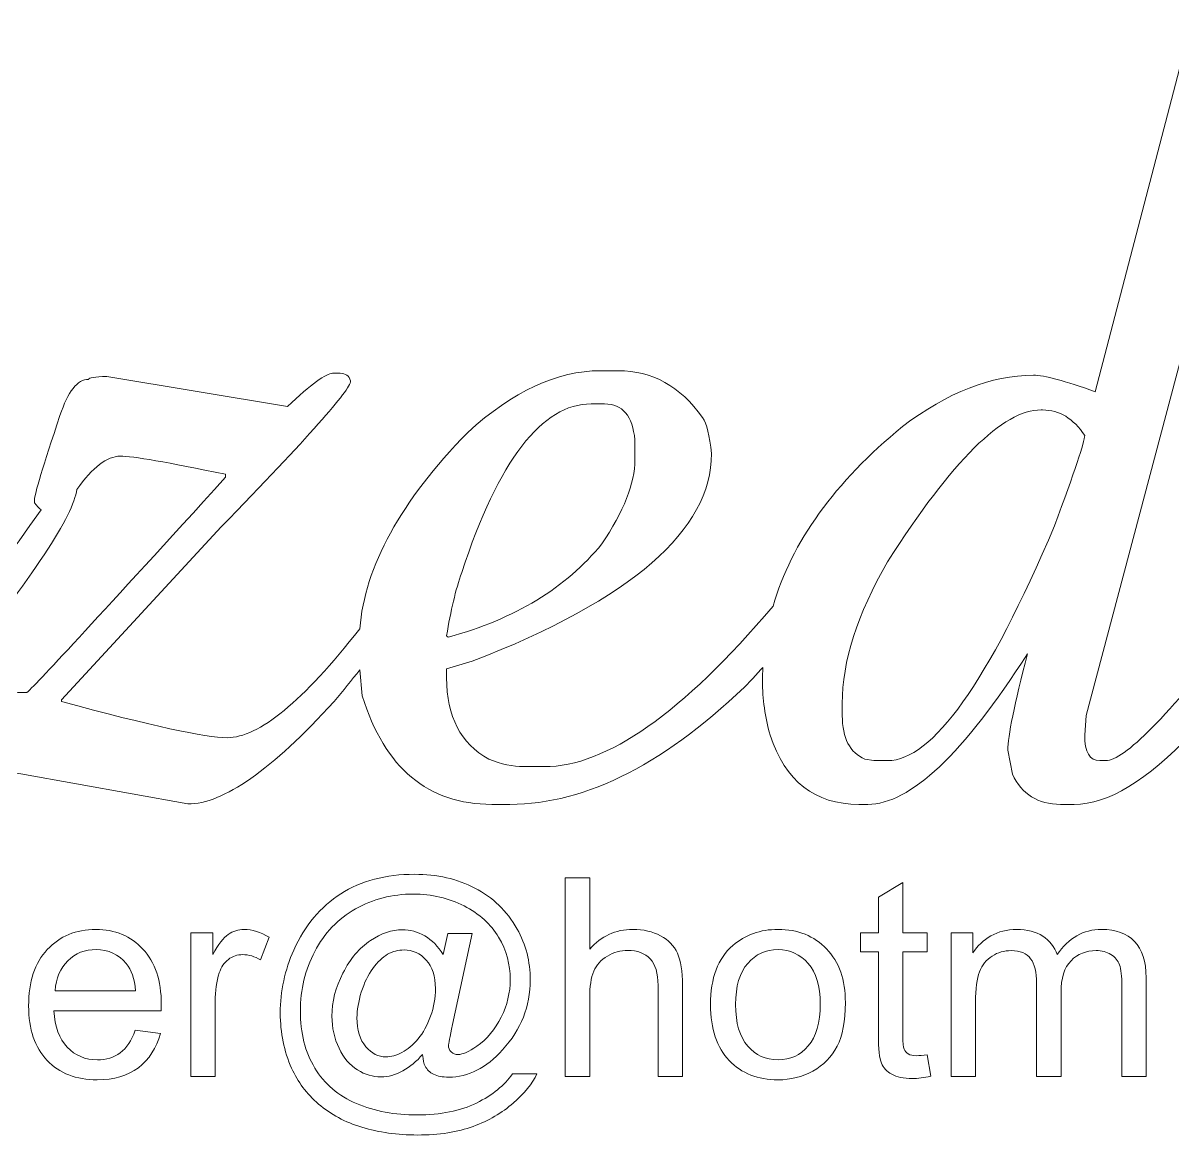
# Model space of a CAD drawing. Header units: centimetres. Extents: x -1114 to 521, y 121 to 1043.
# Drawn here: x -489.9 to -279.7, y 122.3 to 325.6 of the extents above; entities that cross this region are included whole.
import ezdxf

# ---------------------------------------------------------------- set-up
doc = ezdxf.new("R2010")
doc.units = ezdxf.units.CM
doc.header["$MEASUREMENT"] = 0
doc.layers.add('Camada 2', color=5, linetype='Continuous')

msp = doc.modelspace()

# ---------------------------------------------------------------- linework, layer by layer
at = {"layer": 'Camada 2', "lineweight": 9}
for points, knots in [([(-264.45, 325.57), (-263.3, 325.57), (-262.67, 324.84), (-262.53, 323.36), (-262.53, 323.36), (-262.53, 323.36), (-295.55, 198.94), (-295.55, 198.94), (-295.55, 198.94), (-295.55, 198.94), (-295.84, 195.37), (-295.84, 195.37), (-295.84, 195.37), (-295.84, 192.25), (-294.92, 190.7), (-293.09, 190.7), (-293.09, 190.7), (-293.09, 190.7), (-291.98, 190.7), (-291.98, 190.7), (-291.98, 190.7), (-288.65, 190.7), (-280.66, 198.78), (-268.05, 214.92), (-268.05, 214.92), (-268.05, 214.92), (-246.84, 243.55), (-246.84, 243.55), (-246.84, 243.55), (-246.84, 243.55), (-246.58, 243.55), (-246.58, 243.55), (-246.58, 243.55), (-246.02, 243.45), (-245.73, 242.73), (-245.73, 241.34), (-245.73, 241.34), (-245.73, 241.34), (-245.73, 239.98), (-245.73, 239.98), (-245.73, 239.98), (-247.45, 233.12), (-257.62, 218.37), (-276.29, 195.66), (-276.29, 195.66), (-284.42, 187.04), (-291.58, 182.71), (-297.76, 182.71), (-297.76, 182.71), (-297.76, 182.71), (-300.25, 182.71), (-300.25, 182.71), (-300.25, 182.71), (-304.36, 182.71), (-307.3, 184.55), (-309.06, 188.21), (-309.06, 188.21), (-309.06, 188.21), (-309.88, 192.63), (-309.88, 192.63), (-309.88, 192.63), (-309.88, 195.14), (-308.68, 201.01), (-306.29, 210.24), (-306.29, 210.24), (-318.03, 191.9), (-327.78, 182.71), (-335.48, 182.71), (-335.48, 182.71), (-335.48, 182.71), (-337.13, 182.71), (-337.13, 182.71), (-337.13, 182.71), (-345.16, 182.71), (-350.56, 186.94), (-353.36, 195.37), (-353.36, 195.37), (-354.27, 198.69), (-354.74, 201.97), (-354.74, 205.29), (-354.74, 205.29), (-354.74, 206.11), (-354.72, 206.94), (-354.68, 207.76), (-354.68, 207.76), (-355.31, 207.04), (-355.95, 206.31), (-356.6, 205.57), (-356.6, 205.57), (-372.08, 190.32), (-386.85, 182.71), (-400.92, 182.71), (-400.92, 182.71), (-400.92, 182.71), (-404.23, 182.71), (-404.23, 182.71), (-404.23, 182.71), (-415.88, 182.71), (-423.78, 189.31), (-427.91, 202.54), (-427.91, 202.54), (-427.91, 202.54), (-428.34, 207.29), (-428.34, 207.29), (-428.34, 207.29), (-429.83, 205.44), (-431.41, 203.51), (-433.06, 201.5), (-433.06, 201.5), (-444.42, 189.03), (-453.33, 182.78), (-459.76, 182.78), (-459.76, 182.78), (-459.76, 182.78), (-490.3, 188.28), (-490.3, 188.28), (-490.3, 188.28), (-490.3, 188.28), (-491.96, 188.56), (-491.96, 188.56), (-491.96, 188.56), (-495.72, 185.09), (-498.47, 183.32), (-500.21, 183.32), (-500.21, 183.32), (-500.21, 183.32), (-500.49, 183.32), (-500.49, 183.32), (-500.49, 183.32), (-501.45, 183.32), (-502.09, 183.7), (-502.42, 184.43), (-502.42, 184.43), (-502.42, 184.43), (-502.42, 185.53), (-502.42, 185.53), (-502.42, 185.53), (-497.23, 197.09), (-493.84, 202.87), (-492.22, 202.87), (-492.22, 202.87), (-492.22, 202.87), (-490.86, 203.15), (-490.86, 203.15), (-490.86, 203.15), (-490.86, 203.15), (-489.19, 203.15), (-489.19, 203.15), (-489.19, 203.15), (-487.1, 205.07), (-474.98, 218.2), (-452.88, 242.52), (-452.88, 242.52), (-452.88, 242.52), (-452.88, 243.06), (-452.88, 243.06), (-452.88, 243.06), (-463.47, 245.26), (-469.89, 246.37), (-472.14, 246.37), (-472.14, 246.37), (-474.54, 246.37), (-477.2, 244.34), (-480.09, 240.28), (-480.09, 240.28), (-480.62, 235.58), (-488.03, 224.38), (-502.35, 206.67), (-502.35, 206.67), (-516.58, 190.7), (-527.95, 182.71), (-536.48, 182.71), (-536.48, 182.71), (-536.48, 182.71), (-538.68, 182.71), (-538.68, 182.71), (-538.68, 182.71), (-544.32, 182.71), (-548.08, 185.46), (-549.98, 190.98), (-549.98, 190.98), (-549.98, 190.98), (-550.52, 195.94), (-550.52, 195.94), (-550.52, 195.94), (-550.52, 198.11), (-548.93, 204.43), (-545.75, 214.91), (-545.75, 214.91), (-553.46, 204.44), (-560.26, 196.18), (-566.14, 190.14), (-566.14, 190.14), (-572.6, 185.18), (-577.84, 182.71), (-581.83, 182.71), (-581.83, 182.71), (-581.83, 182.71), (-584.86, 182.71), (-584.86, 182.71), (-584.86, 182.71), (-590.5, 182.71), (-594.54, 185.18), (-596.96, 190.14), (-596.96, 190.14), (-597.52, 192.02), (-597.87, 194.32), (-598.06, 197.02), (-598.06, 197.02), (-598.06, 206.44), (-590.9, 222.13), (-576.59, 244.09), (-576.59, 244.09), (-576.59, 244.09), (-576.31, 244.91), (-576.31, 244.91), (-576.31, 244.91), (-576.31, 244.91), (-576.59, 244.91), (-576.59, 244.91), (-576.59, 244.91), (-578.58, 243.72), (-580.44, 242.68), (-582.18, 241.78), (-582.18, 241.78), (-584.22, 235.64), (-593.61, 222.75), (-610.39, 203.08), (-610.39, 203.08), (-617.14, 196.67), (-622.56, 193.45), (-626.62, 193.45), (-626.62, 193.45), (-626.62, 193.45), (-626.91, 193.45), (-626.91, 193.45), (-626.91, 193.45), (-629.47, 193.45), (-632.14, 194.65), (-634.89, 197.02), (-634.89, 197.02), (-634.89, 197.02), (-635.17, 197.02), (-635.17, 197.02), (-635.17, 197.02), (-645.04, 187.48), (-654.67, 182.71), (-664.07, 182.71), (-664.07, 182.71), (-664.07, 182.71), (-667.1, 182.71), (-667.1, 182.71), (-667.1, 182.71), (-679.12, 182.71), (-687.46, 188.77), (-692.13, 200.87), (-692.13, 200.87), (-692.63, 203.1), (-692.99, 205.09), (-693.22, 206.84), (-693.22, 206.84), (-695.83, 203.76), (-698.66, 200.48), (-701.72, 197.02), (-701.72, 197.02), (-711.44, 187.48), (-718.96, 182.71), (-724.29, 182.71), (-724.29, 182.71), (-724.29, 182.71), (-727.04, 182.71), (-727.04, 182.71), (-727.04, 182.71), (-733.29, 182.71), (-737.3, 185.65), (-739.16, 191.52), (-739.16, 191.52), (-739.51, 192.34), (-739.7, 193.54), (-739.7, 195.09), (-739.7, 195.09), (-739.7, 195.09), (-739.7, 196.76), (-739.7, 196.76), (-739.7, 196.76), (-739.7, 199.37), (-738.95, 203.84), (-737.46, 210.16), (-737.46, 210.16), (-739.5, 207.81), (-741.69, 205.36), (-744.04, 202.8), (-744.04, 202.8), (-744.04, 202.8), (-752.57, 195.66), (-752.57, 195.66), (-752.57, 195.66), (-763.94, 187.04), (-774.86, 182.71), (-785.34, 182.71), (-785.34, 182.71), (-785.34, 182.71), (-788.63, 182.71), (-788.63, 182.71), (-788.63, 182.71), (-799.69, 182.71), (-807.77, 188.59), (-812.84, 200.33), (-812.84, 200.33), (-813.6, 202.99), (-814.05, 205.46), (-814.19, 207.74), (-814.19, 207.74), (-814.81, 207.02), (-815.44, 206.3), (-816.08, 205.57), (-816.08, 205.57), (-831.56, 190.32), (-846.34, 182.71), (-860.41, 182.71), (-860.41, 182.71), (-860.41, 182.71), (-863.72, 182.71), (-863.72, 182.71), (-863.72, 182.71), (-875.37, 182.71), (-883.26, 189.31), (-887.39, 202.54), (-887.39, 202.54), (-887.39, 202.54), (-887.94, 208.6), (-887.94, 208.6), (-887.94, 208.6), (-887.94, 208.6), (-887.94, 212.17), (-887.94, 212.17), (-887.94, 212.17), (-887.94, 224.31), (-881.33, 237.16), (-868.11, 250.71), (-868.11, 250.71), (-859.82, 258.23), (-851.74, 261.99), (-843.89, 261.99), (-843.89, 261.99), (-843.89, 261.99), (-840.58, 261.99), (-840.58, 261.99), (-840.58, 261.99), (-834.4, 261.99), (-829.26, 259.15), (-825.17, 253.46), (-825.17, 253.46), (-824.45, 252.31), (-823.88, 250.1), (-823.53, 246.84), (-823.53, 246.84), (-823.53, 232.86), (-838.12, 220.2), (-867.29, 208.86), (-867.29, 208.86), (-867.29, 208.86), (-871.96, 207.49), (-871.96, 207.49), (-871.96, 207.49), (-871.96, 207.49), (-871.96, 205.83), (-871.96, 205.83), (-871.96, 205.83), (-871.96, 198.78), (-869.4, 193.82), (-864.26, 190.98), (-864.26, 190.98), (-861.93, 190.07), (-859.82, 189.6), (-857.94, 189.6), (-857.94, 189.6), (-857.94, 189.6), (-854.09, 189.6), (-854.09, 189.6), (-854.09, 189.6), (-843.13, 189.6), (-829.67, 198.81), (-813.75, 217.24), (-813.75, 217.24), (-811.73, 230.17), (-803.37, 242.6), (-788.63, 254.56), (-788.63, 254.56), (-780.97, 259.69), (-774.09, 262.27), (-767.98, 262.27), (-767.98, 262.27), (-767.98, 262.27), (-764.95, 262.27), (-764.95, 262.27), (-764.95, 262.27), (-757.2, 262.27), (-751.7, 258.77), (-748.44, 251.79), (-748.44, 251.79), (-748.44, 251.79), (-747.9, 247.68), (-747.9, 247.68), (-747.9, 247.68), (-747.9, 247.68), (-747.9, 247.4), (-747.9, 247.4), (-747.9, 247.4), (-747.9, 241.01), (-751.56, 236.62), (-758.91, 234.18), (-758.91, 234.18), (-758.91, 234.18), (-761.66, 233.92), (-761.66, 233.92), (-761.66, 233.92), (-761.66, 233.92), (-762.76, 233.92), (-762.76, 233.92), (-762.76, 233.92), (-765.47, 233.92), (-767.58, 235.02), (-769.08, 237.21), (-769.08, 237.21), (-769.08, 237.21), (-769.08, 237.49), (-769.08, 237.49), (-769.08, 237.49), (-769.08, 237.49), (-764.41, 240.8), (-764.41, 240.8), (-764.41, 240.8), (-762.39, 242.91), (-761.38, 245.19), (-761.38, 247.68), (-761.38, 247.68), (-761.38, 247.68), (-761.38, 250.71), (-761.38, 250.71), (-761.38, 250.71), (-761.38, 254.05), (-763.3, 255.97), (-767.16, 256.49), (-767.16, 256.49), (-767.16, 256.49), (-767.98, 256.49), (-767.98, 256.49), (-767.98, 256.49), (-777.8, 256.49), (-786.7, 246.2), (-794.69, 225.65), (-794.69, 225.65), (-796.71, 219.59), (-797.72, 214.63), (-797.72, 210.78), (-797.72, 210.78), (-797.72, 210.78), (-797.72, 206.11), (-797.72, 206.11), (-797.72, 206.11), (-797.72, 198.83), (-794.87, 193.78), (-789.19, 190.98), (-789.19, 190.98), (-787.22, 190.07), (-784.91, 189.6), (-782.31, 189.6), (-782.31, 189.6), (-782.31, 189.6), (-779.28, 189.6), (-779.28, 189.6), (-779.28, 189.6), (-766.24, 189.6), (-751.26, 200.5), (-734.33, 222.29), (-734.33, 222.29), (-732.29, 229.68), (-729.67, 238.51), (-726.47, 248.79), (-726.47, 248.79), (-726.47, 248.79), (-726.76, 249.05), (-726.76, 249.05), (-726.76, 249.05), (-726.76, 249.05), (-737.49, 249.05), (-737.49, 249.05), (-737.49, 249.05), (-737.49, 249.05), (-738.31, 249.87), (-738.31, 249.87), (-738.31, 249.87), (-738.31, 249.87), (-738.31, 250.15), (-738.31, 250.15), (-738.31, 250.15), (-738.31, 253.65), (-737.04, 255.39), (-734.46, 255.39), (-734.46, 255.39), (-734.46, 255.39), (-724.55, 255.39), (-724.55, 255.39), (-724.55, 255.39), (-724.06, 255.39), (-722.41, 260.34), (-719.62, 270.26), (-719.62, 270.26), (-716.16, 281.39), (-713.86, 287.17), (-712.73, 287.59), (-712.73, 287.59), (-711.63, 288.32), (-708.22, 289.14), (-702.54, 290.06), (-702.54, 290.06), (-702.54, 290.06), (-702.26, 290.06), (-702.26, 290.06), (-702.26, 290.06), (-700.99, 290.06), (-700.33, 289.33), (-700.33, 287.87), (-700.33, 287.87), (-700.33, 287.87), (-709.14, 255.39), (-709.14, 255.39), (-709.14, 255.39), (-709.14, 255.39), (-699.79, 255.39), (-699.79, 255.39), (-699.79, 255.39), (-698.5, 255.39), (-697.87, 254.92), (-697.87, 254), (-697.87, 254), (-698.26, 250.71), (-698.92, 249.05), (-699.79, 249.05), (-699.79, 249.05), (-699.79, 249.05), (-710.53, 249.05), (-710.53, 249.05), (-710.53, 249.05), (-711.07, 249.05), (-713.09, 242.54), (-716.59, 229.5), (-716.59, 229.5), (-722.46, 211.35), (-725.39, 200.42), (-725.39, 196.76), (-725.39, 196.76), (-725.39, 196.76), (-725.39, 193.99), (-725.39, 193.99), (-725.39, 193.99), (-724.92, 191.8), (-723.82, 190.7), (-722.08, 190.7), (-722.08, 190.7), (-722.08, 190.7), (-719.62, 190.7), (-719.62, 190.7), (-719.62, 190.7), (-714.15, 190.7), (-705.41, 198.55), (-693.38, 214.26), (-693.38, 214.26), (-692.2, 228.86), (-683.53, 242.48), (-667.38, 255.11), (-667.38, 255.11), (-659.72, 260.06), (-652.56, 262.53), (-645.91, 262.53), (-645.91, 262.53), (-645.91, 262.53), (-642.88, 262.53), (-642.88, 262.53), (-642.88, 262.53), (-632.97, 262.53), (-625.45, 256.49), (-620.31, 244.37), (-620.31, 244.37), (-619.39, 240.89), (-618.92, 237.58), (-618.92, 234.46), (-618.92, 234.46), (-618.92, 234.46), (-618.92, 233.1), (-618.92, 233.1), (-618.92, 233.1), (-618.92, 226.33), (-621.67, 217.62), (-627.19, 206.93), (-627.19, 206.93), (-627.19, 206.93), (-627.19, 206.39), (-627.19, 206.39), (-627.19, 206.39), (-626.77, 203.99), (-625.12, 202.8), (-622.23, 202.8), (-622.23, 202.8), (-617.09, 203.13), (-607.65, 213.04), (-593.88, 232.53), (-593.88, 232.53), (-593.88, 232.53), (-589.17, 238.77), (-589.17, 238.77), (-589.17, 238.77), (-591.22, 238.1), (-593, 237.77), (-594.49, 237.77), (-594.49, 237.77), (-594.49, 237.77), (-596.42, 237.77), (-596.42, 237.77), (-596.42, 237.77), (-601.56, 237.77), (-604.12, 240.52), (-604.12, 246.02), (-604.12, 246.02), (-604.12, 253.09), (-600.72, 258.77), (-593.93, 263.09), (-593.93, 263.09), (-593.93, 263.09), (-590.36, 263.63), (-590.36, 263.63), (-590.36, 263.63), (-590.36, 263.63), (-589.82, 262.81), (-589.82, 262.81), (-589.82, 262.81), (-591.27, 258.96), (-592, 256.66), (-592, 255.93), (-592, 255.93), (-592, 255.93), (-592, 254.82), (-592, 254.82), (-592, 254.82), (-592, 252.36), (-590.55, 250.97), (-587.61, 250.71), (-587.61, 250.71), (-587.61, 250.71), (-585.4, 250.71), (-585.4, 250.71), (-585.4, 250.71), (-582.47, 250.71), (-574.03, 253.09), (-560.08, 257.85), (-560.08, 257.85), (-560.08, 257.85), (-559.8, 257.85), (-559.8, 257.85), (-559.8, 257.85), (-559.8, 257.85), (-558.98, 257.03), (-558.98, 257.03), (-558.98, 257.03), (-558.98, 257.03), (-558.98, 256.75), (-558.98, 256.75), (-558.98, 256.75), (-567.64, 237.91), (-574.71, 221.66), (-580.16, 208.03), (-580.16, 208.03), (-582.02, 202.98), (-582.94, 199.51), (-582.94, 197.58), (-582.94, 197.58), (-582.94, 197.58), (-582.94, 195.94), (-582.94, 195.94), (-582.94, 195.94), (-582.94, 193), (-581.1, 191.52), (-577.42, 191.52), (-577.42, 191.52), (-571.29, 191.52), (-559.26, 204.46), (-541.36, 230.32), (-541.36, 230.32), (-541.36, 230.32), (-540.56, 231.38), (-540.56, 231.38), (-540.56, 231.38), (-538.79, 236.84), (-536.79, 242.92), (-534.55, 249.61), (-534.55, 249.61), (-533.63, 255.29), (-530.89, 258.14), (-526.3, 258.14), (-526.3, 258.14), (-523.09, 259.05), (-520.79, 259.52), (-519.42, 259.52), (-519.42, 259.52), (-518.32, 259.15), (-517.75, 258.42), (-517.75, 257.31), (-517.75, 257.31), (-530.06, 220.6), (-536.22, 200.42), (-536.22, 196.76), (-536.22, 196.76), (-536.22, 196.76), (-536.22, 194.27), (-536.22, 194.27), (-536.22, 194.27), (-536.22, 191.33), (-534.83, 189.88), (-532.08, 189.88), (-532.08, 189.88), (-532.08, 189.88), (-530.44, 189.88), (-530.44, 189.88), (-530.44, 189.88), (-523.25, 189.88), (-508.64, 205.42), (-486.6, 236.54), (-486.6, 236.54), (-487.03, 236.86), (-487.44, 237.29), (-487.83, 237.84), (-487.83, 237.84), (-487.83, 237.84), (-487.83, 238.38), (-487.83, 238.38), (-487.83, 238.38), (-487.83, 239.39), (-486.26, 244.54), (-483.16, 253.79), (-483.16, 253.79), (-481.72, 258.21), (-479.99, 260.41), (-477.92, 260.41), (-477.92, 260.41), (-477.92, 260.72), (-476.81, 260.91), (-474.61, 260.95), (-474.61, 260.95), (-474.61, 260.95), (-441.58, 255.46), (-441.58, 255.46), (-441.58, 255.46), (-437.24, 259.5), (-434.46, 261.52), (-433.34, 261.52), (-433.34, 261.52), (-433.34, 261.52), (-431.95, 261.52), (-431.95, 261.52), (-431.95, 261.52), (-430.94, 261.52), (-430.31, 261.05), (-430.03, 260.13), (-430.03, 260.13), (-430.03, 258.53), (-437.92, 249.63), (-453.7, 233.43), (-453.7, 233.43), (-453.7, 233.43), (-482.87, 201.79), (-482.87, 201.79), (-482.87, 201.79), (-482.87, 201.79), (-482.87, 201.5), (-482.87, 201.5), (-482.87, 201.5), (-466.6, 197.09), (-456.5, 194.9), (-452.6, 194.9), (-452.6, 194.9), (-446.81, 194.9), (-438.72, 201.54), (-428.35, 214.82), (-428.35, 214.82), (-427.46, 226.18), (-420.89, 238.14), (-408.63, 250.71), (-408.63, 250.71), (-400.34, 258.23), (-392.26, 261.99), (-384.41, 261.99), (-384.41, 261.99), (-384.41, 261.99), (-381.1, 261.99), (-381.1, 261.99), (-381.1, 261.99), (-374.92, 261.99), (-369.78, 259.15), (-365.69, 253.46), (-365.69, 253.46), (-364.96, 252.31), (-364.4, 250.1), (-364.05, 246.84), (-364.05, 246.84), (-364.05, 232.86), (-378.63, 220.2), (-407.8, 208.86), (-407.8, 208.86), (-407.8, 208.86), (-412.48, 207.49), (-412.48, 207.49), (-412.48, 207.49), (-412.48, 207.49), (-412.48, 205.83), (-412.48, 205.83), (-412.48, 205.83), (-412.48, 198.78), (-409.92, 193.82), (-404.77, 190.98), (-404.77, 190.98), (-402.45, 190.07), (-400.34, 189.6), (-398.46, 189.6), (-398.46, 189.6), (-398.46, 189.6), (-394.6, 189.6), (-394.6, 189.6), (-394.6, 189.6), (-383.31, 189.6), (-369.37, 199.38), (-352.81, 218.94), (-352.81, 218.94), (-349.42, 230.67), (-341.53, 241.62), (-329.14, 251.79), (-329.14, 251.79), (-320.9, 258.04), (-312.91, 261.17), (-305.21, 261.17), (-305.21, 261.17), (-303.23, 261.17), (-299.45, 260.16), (-293.91, 258.14), (-293.91, 258.14), (-293.91, 258.14), (-277.11, 322.54), (-277.11, 322.54), (-277.11, 322.54), (-277.11, 324.28), (-273, 325.29), (-264.74, 325.57), (-264.74, 325.57), (-264.74, 325.57), (-264.45, 325.57), (-264.45, 325.57)], [0, 0, 0, 0, 0.004651, 0.004651, 0.004651, 0.004651, 0.009302, 0.009302, 0.009302, 0.009302, 0.013953, 0.013953, 0.013953, 0.013953, 0.018605, 0.018605, 0.018605, 0.018605, 0.023256, 0.023256, 0.023256, 0.023256, 0.027907, 0.027907, 0.027907, 0.027907, 0.032558, 0.032558, 0.032558, 0.032558, 0.037209, 0.037209, 0.037209, 0.037209, 0.04186, 0.04186, 0.04186, 0.04186, 0.046512, 0.046512, 0.046512, 0.046512, 0.051163, 0.051163, 0.051163, 0.051163, 0.055814, 0.055814, 0.055814, 0.055814, 0.060465, 0.060465, 0.060465, 0.060465, 0.065116, 0.065116, 0.065116, 0.065116, 0.069767, 0.069767, 0.069767, 0.069767, 0.074419, 0.074419, 0.074419, 0.074419, 0.07907, 0.07907, 0.07907, 0.07907, 0.083721, 0.083721, 0.083721, 0.083721, 0.088372, 0.088372, 0.088372, 0.088372, 0.093023, 0.093023, 0.093023, 0.093023, 0.097674, 0.097674, 0.097674, 0.097674, 0.102326, 0.102326, 0.102326, 0.102326, 0.106977, 0.106977, 0.106977, 0.106977, 0.111628, 0.111628, 0.111628, 0.111628, 0.116279, 0.116279, 0.116279, 0.116279, 0.12093, 0.12093, 0.12093, 0.12093, 0.125581, 0.125581, 0.125581, 0.125581, 0.130233, 0.130233, 0.130233, 0.130233, 0.134884, 0.134884, 0.134884, 0.134884, 0.139535, 0.139535, 0.139535, 0.139535, 0.144186, 0.144186, 0.144186, 0.144186, 0.148837, 0.148837, 0.148837, 0.148837, 0.153488, 0.153488, 0.153488, 0.153488, 0.15814, 0.15814, 0.15814, 0.15814, 0.162791, 0.162791, 0.162791, 0.162791, 0.167442, 0.167442, 0.167442, 0.167442, 0.172093, 0.172093, 0.172093, 0.172093, 0.176744, 0.176744, 0.176744, 0.176744, 0.181395, 0.181395, 0.181395, 0.181395, 0.186047, 0.186047, 0.186047, 0.186047, 0.190698, 0.190698, 0.190698, 0.190698, 0.195349, 0.195349, 0.195349, 0.195349, 0.2, 0.2, 0.2, 0.2, 0.204651, 0.204651, 0.204651, 0.204651, 0.209302, 0.209302, 0.209302, 0.209302, 0.213953, 0.213953, 0.213953, 0.213953, 0.218605, 0.218605, 0.218605, 0.218605, 0.223256, 0.223256, 0.223256, 0.223256, 0.227907, 0.227907, 0.227907, 0.227907, 0.232558, 0.232558, 0.232558, 0.232558, 0.237209, 0.237209, 0.237209, 0.237209, 0.24186, 0.24186, 0.24186, 0.24186, 0.246512, 0.246512, 0.246512, 0.246512, 0.251163, 0.251163, 0.251163, 0.251163, 0.255814, 0.255814, 0.255814, 0.255814, 0.260465, 0.260465, 0.260465, 0.260465, 0.265116, 0.265116, 0.265116, 0.265116, 0.269767, 0.269767, 0.269767, 0.269767, 0.274419, 0.274419, 0.274419, 0.274419, 0.27907, 0.27907, 0.27907, 0.27907, 0.283721, 0.283721, 0.283721, 0.283721, 0.288372, 0.288372, 0.288372, 0.288372, 0.293023, 0.293023, 0.293023, 0.293023, 0.297674, 0.297674, 0.297674, 0.297674, 0.302326, 0.302326, 0.302326, 0.302326, 0.306977, 0.306977, 0.306977, 0.306977, 0.311628, 0.311628, 0.311628, 0.311628, 0.316279, 0.316279, 0.316279, 0.316279, 0.32093, 0.32093, 0.32093, 0.32093, 0.325581, 0.325581, 0.325581, 0.325581, 0.330233, 0.330233, 0.330233, 0.330233, 0.334884, 0.334884, 0.334884, 0.334884, 0.339535, 0.339535, 0.339535, 0.339535, 0.344186, 0.344186, 0.344186, 0.344186, 0.348837, 0.348837, 0.348837, 0.348837, 0.353488, 0.353488, 0.353488, 0.353488, 0.35814, 0.35814, 0.35814, 0.35814, 0.362791, 0.362791, 0.362791, 0.362791, 0.367442, 0.367442, 0.367442, 0.367442, 0.372093, 0.372093, 0.372093, 0.372093, 0.376744, 0.376744, 0.376744, 0.376744, 0.381395, 0.381395, 0.381395, 0.381395, 0.386047, 0.386047, 0.386047, 0.386047, 0.390698, 0.390698, 0.390698, 0.390698, 0.395349, 0.395349, 0.395349, 0.395349, 0.4, 0.4, 0.4, 0.4, 0.404651, 0.404651, 0.404651, 0.404651, 0.409302, 0.409302, 0.409302, 0.409302, 0.413953, 0.413953, 0.413953, 0.413953, 0.418605, 0.418605, 0.418605, 0.418605, 0.423256, 0.423256, 0.423256, 0.423256, 0.427907, 0.427907, 0.427907, 0.427907, 0.432558, 0.432558, 0.432558, 0.432558, 0.437209, 0.437209, 0.437209, 0.437209, 0.44186, 0.44186, 0.44186, 0.44186, 0.446512, 0.446512, 0.446512, 0.446512, 0.451163, 0.451163, 0.451163, 0.451163, 0.455814, 0.455814, 0.455814, 0.455814, 0.460465, 0.460465, 0.460465, 0.460465, 0.465116, 0.465116, 0.465116, 0.465116, 0.469767, 0.469767, 0.469767, 0.469767, 0.474419, 0.474419, 0.474419, 0.474419, 0.47907, 0.47907, 0.47907, 0.47907, 0.483721, 0.483721, 0.483721, 0.483721, 0.488372, 0.488372, 0.488372, 0.488372, 0.493023, 0.493023, 0.493023, 0.493023, 0.497674, 0.497674, 0.497674, 0.497674, 0.502326, 0.502326, 0.502326, 0.502326, 0.506977, 0.506977, 0.506977, 0.506977, 0.511628, 0.511628, 0.511628, 0.511628, 0.516279, 0.516279, 0.516279, 0.516279, 0.52093, 0.52093, 0.52093, 0.52093, 0.525581, 0.525581, 0.525581, 0.525581, 0.530233, 0.530233, 0.530233, 0.530233, 0.534884, 0.534884, 0.534884, 0.534884, 0.539535, 0.539535, 0.539535, 0.539535, 0.544186, 0.544186, 0.544186, 0.544186, 0.548837, 0.548837, 0.548837, 0.548837, 0.553488, 0.553488, 0.553488, 0.553488, 0.55814, 0.55814, 0.55814, 0.55814, 0.562791, 0.562791, 0.562791, 0.562791, 0.567442, 0.567442, 0.567442, 0.567442, 0.572093, 0.572093, 0.572093, 0.572093, 0.576744, 0.576744, 0.576744, 0.576744, 0.581395, 0.581395, 0.581395, 0.581395, 0.586047, 0.586047, 0.586047, 0.586047, 0.590698, 0.590698, 0.590698, 0.590698, 0.595349, 0.595349, 0.595349, 0.595349, 0.6, 0.6, 0.6, 0.6, 0.604651, 0.604651, 0.604651, 0.604651, 0.609302, 0.609302, 0.609302, 0.609302, 0.613953, 0.613953, 0.613953, 0.613953, 0.618605, 0.618605, 0.618605, 0.618605, 0.623256, 0.623256, 0.623256, 0.623256, 0.627907, 0.627907, 0.627907, 0.627907, 0.632558, 0.632558, 0.632558, 0.632558, 0.637209, 0.637209, 0.637209, 0.637209, 0.64186, 0.64186, 0.64186, 0.64186, 0.646512, 0.646512, 0.646512, 0.646512, 0.651163, 0.651163, 0.651163, 0.651163, 0.655814, 0.655814, 0.655814, 0.655814, 0.660465, 0.660465, 0.660465, 0.660465, 0.665116, 0.665116, 0.665116, 0.665116, 0.669767, 0.669767, 0.669767, 0.669767, 0.674419, 0.674419, 0.674419, 0.674419, 0.67907, 0.67907, 0.67907, 0.67907, 0.683721, 0.683721, 0.683721, 0.683721, 0.688372, 0.688372, 0.688372, 0.688372, 0.693023, 0.693023, 0.693023, 0.693023, 0.697674, 0.697674, 0.697674, 0.697674, 0.702326, 0.702326, 0.702326, 0.702326, 0.706977, 0.706977, 0.706977, 0.706977, 0.711628, 0.711628, 0.711628, 0.711628, 0.716279, 0.716279, 0.716279, 0.716279, 0.72093, 0.72093, 0.72093, 0.72093, 0.725581, 0.725581, 0.725581, 0.725581, 0.730233, 0.730233, 0.730233, 0.730233, 0.734884, 0.734884, 0.734884, 0.734884, 0.739535, 0.739535, 0.739535, 0.739535, 0.744186, 0.744186, 0.744186, 0.744186, 0.748837, 0.748837, 0.748837, 0.748837, 0.753488, 0.753488, 0.753488, 0.753488, 0.75814, 0.75814, 0.75814, 0.75814, 0.762791, 0.762791, 0.762791, 0.762791, 0.767442, 0.767442, 0.767442, 0.767442, 0.772093, 0.772093, 0.772093, 0.772093, 0.776744, 0.776744, 0.776744, 0.776744, 0.781395, 0.781395, 0.781395, 0.781395, 0.786047, 0.786047, 0.786047, 0.786047, 0.790698, 0.790698, 0.790698, 0.790698, 0.795349, 0.795349, 0.795349, 0.795349, 0.8, 0.8, 0.8, 0.8, 0.804651, 0.804651, 0.804651, 0.804651, 0.809302, 0.809302, 0.809302, 0.809302, 0.813953, 0.813953, 0.813953, 0.813953, 0.818605, 0.818605, 0.818605, 0.818605, 0.823256, 0.823256, 0.823256, 0.823256, 0.827907, 0.827907, 0.827907, 0.827907, 0.832558, 0.832558, 0.832558, 0.832558, 0.837209, 0.837209, 0.837209, 0.837209, 0.84186, 0.84186, 0.84186, 0.84186, 0.846512, 0.846512, 0.846512, 0.846512, 0.851163, 0.851163, 0.851163, 0.851163, 0.855814, 0.855814, 0.855814, 0.855814, 0.860465, 0.860465, 0.860465, 0.860465, 0.865116, 0.865116, 0.865116, 0.865116, 0.869767, 0.869767, 0.869767, 0.869767, 0.874419, 0.874419, 0.874419, 0.874419, 0.87907, 0.87907, 0.87907, 0.87907, 0.883721, 0.883721, 0.883721, 0.883721, 0.888372, 0.888372, 0.888372, 0.888372, 0.893023, 0.893023, 0.893023, 0.893023, 0.897674, 0.897674, 0.897674, 0.897674, 0.902326, 0.902326, 0.902326, 0.902326, 0.906977, 0.906977, 0.906977, 0.906977, 0.911628, 0.911628, 0.911628, 0.911628, 0.916279, 0.916279, 0.916279, 0.916279, 0.92093, 0.92093, 0.92093, 0.92093, 0.925581, 0.925581, 0.925581, 0.925581, 0.930233, 0.930233, 0.930233, 0.930233, 0.934884, 0.934884, 0.934884, 0.934884, 0.939535, 0.939535, 0.939535, 0.939535, 0.944186, 0.944186, 0.944186, 0.944186, 0.948837, 0.948837, 0.948837, 0.948837, 0.953488, 0.953488, 0.953488, 0.953488, 0.95814, 0.95814, 0.95814, 0.95814, 0.962791, 0.962791, 0.962791, 0.962791, 0.967442, 0.967442, 0.967442, 0.967442, 0.972093, 0.972093, 0.972093, 0.972093, 0.976744, 0.976744, 0.976744, 0.976744, 0.981395, 0.981395, 0.981395, 0.981395, 0.986047, 0.986047, 0.986047, 0.986047, 0.990698, 0.990698, 0.990698, 0.990698, 1, 1, 1, 1]), ([(-412.48, 213.55), (-412.48, 213.55), (-412.22, 213.27), (-412.22, 213.27), (-412.22, 213.27), (-399.96, 216.61), (-390.61, 222.32), (-384.13, 230.32), (-384.13, 230.32), (-380.09, 236.24), (-378.07, 241.39), (-378.07, 245.76), (-378.07, 245.76), (-378.07, 245.76), (-378.07, 249.33), (-378.07, 249.33), (-378.07, 249.33), (-378.49, 253.72), (-380.32, 255.93), (-383.59, 255.93), (-383.59, 255.93), (-383.59, 255.93), (-386.05, 255.93), (-386.05, 255.93), (-386.05, 255.93), (-395.05, 255.93), (-402.94, 245.66), (-409.73, 225.11), (-409.73, 225.11), (-410.83, 221.94), (-411.75, 218.09), (-412.48, 213.55)], [0, 0, 0, 0, 0.111111, 0.111111, 0.111111, 0.111111, 0.222222, 0.222222, 0.222222, 0.222222, 0.333333, 0.333333, 0.333333, 0.333333, 0.444444, 0.444444, 0.444444, 0.444444, 0.555556, 0.555556, 0.555556, 0.555556, 0.666667, 0.666667, 0.666667, 0.666667, 0.777778, 0.777778, 0.777778, 0.777778, 1, 1, 1, 1]), ([(-340.16, 201.15), (-340.16, 201.15), (-340.16, 198.94), (-340.16, 198.94), (-340.16, 198.94), (-340.16, 194.83), (-338.77, 192.16), (-336.02, 190.98), (-336.02, 190.98), (-336.02, 190.98), (-334.38, 190.7), (-334.38, 190.7), (-334.38, 190.7), (-334.38, 190.7), (-331.89, 190.7), (-331.89, 190.7), (-331.89, 190.7), (-323.69, 190.7), (-313.5, 205), (-301.35, 233.64), (-301.35, 233.64), (-297.67, 243.55), (-295.84, 249.05), (-295.84, 250.15), (-295.84, 250.15), (-297.9, 253.27), (-300.46, 254.82), (-303.54, 254.82), (-303.54, 254.82), (-303.54, 254.82), (-303.82, 254.82), (-303.82, 254.82), (-303.82, 254.82), (-310.75, 254.82), (-320.1, 245.57), (-331.89, 227.04), (-331.89, 227.04), (-337.41, 217.45), (-340.16, 208.81), (-340.16, 201.15)], [0, 0, 0, 0, 0.090909, 0.090909, 0.090909, 0.090909, 0.181818, 0.181818, 0.181818, 0.181818, 0.272727, 0.272727, 0.272727, 0.272727, 0.363636, 0.363636, 0.363636, 0.363636, 0.454545, 0.454545, 0.454545, 0.454545, 0.545455, 0.545455, 0.545455, 0.545455, 0.636364, 0.636364, 0.636364, 0.636364, 0.727273, 0.727273, 0.727273, 0.727273, 0.818182, 0.818182, 0.818182, 0.818182, 1, 1, 1, 1]), ([(-416.88, 136.97), (-417.96, 135.73), (-419.16, 134.73), (-420.48, 133.99), (-420.48, 133.99), (-421.81, 133.24), (-423.15, 132.86), (-424.48, 132.86), (-424.48, 132.86), (-425.95, 132.86), (-427.38, 133.29), (-428.77, 134.15), (-428.77, 134.15), (-430.16, 135), (-431.28, 136.32), (-432.15, 138.11), (-432.15, 138.11), (-433.02, 139.89), (-433.45, 141.85), (-433.45, 143.98), (-433.45, 143.98), (-433.45, 146.6), (-432.78, 149.23), (-431.43, 151.87), (-431.43, 151.87), (-430.09, 154.5), (-428.42, 156.48), (-426.42, 157.8), (-426.42, 157.8), (-424.42, 159.13), (-422.48, 159.79), (-420.59, 159.79), (-420.59, 159.79), (-419.16, 159.79), (-417.79, 159.41), (-416.48, 158.65), (-416.48, 158.65), (-415.17, 157.91), (-414.06, 156.76), (-413.11, 155.23), (-413.11, 155.23), (-413.11, 155.23), (-412.27, 159.07), (-412.27, 159.07), (-412.27, 159.07), (-412.27, 159.07), (-407.83, 159.07), (-407.83, 159.07), (-407.83, 159.07), (-407.83, 159.07), (-411.4, 142.44), (-411.4, 142.44), (-411.4, 142.44), (-411.9, 140.14), (-412.15, 138.85), (-412.15, 138.61), (-412.15, 138.61), (-412.15, 138.16), (-411.98, 137.78), (-411.64, 137.46), (-411.64, 137.46), (-411.3, 137.13), (-410.89, 136.97), (-410.41, 136.97), (-410.41, 136.97), (-409.53, 136.97), (-408.39, 137.47), (-406.97, 138.48), (-406.97, 138.48), (-405.09, 139.81), (-403.6, 141.57), (-402.5, 143.8), (-402.5, 143.8), (-401.4, 146.01), (-400.85, 148.3), (-400.85, 150.67), (-400.85, 150.67), (-400.85, 153.43), (-401.56, 156.01), (-402.97, 158.4), (-402.97, 158.4), (-404.38, 160.79), (-406.49, 162.7), (-409.29, 164.14), (-409.29, 164.14), (-412.09, 165.58), (-415.17, 166.3), (-418.56, 166.3), (-418.56, 166.3), (-422.43, 166.3), (-425.95, 165.39), (-429.15, 163.58), (-429.15, 163.58), (-432.35, 161.78), (-434.82, 159.19), (-436.58, 155.81), (-436.58, 155.81), (-438.34, 152.43), (-439.22, 148.81), (-439.22, 144.95), (-439.22, 144.95), (-439.22, 140.9), (-438.34, 137.41), (-436.58, 134.5), (-436.58, 134.5), (-434.82, 131.57), (-432.28, 129.41), (-428.96, 128.01), (-428.96, 128.01), (-425.62, 126.61), (-421.94, 125.92), (-417.9, 125.92), (-417.9, 125.92), (-413.57, 125.92), (-409.94, 126.65), (-407.02, 128.1), (-407.02, 128.1), (-404.1, 129.56), (-401.91, 131.32), (-400.45, 133.41), (-400.45, 133.41), (-400.45, 133.41), (-395.97, 133.41), (-395.97, 133.41), (-395.97, 133.41), (-396.82, 131.67), (-398.25, 129.9), (-400.31, 128.1), (-400.31, 128.1), (-402.35, 126.3), (-404.79, 124.87), (-407.61, 123.82), (-407.61, 123.82), (-410.44, 122.78), (-413.84, 122.25), (-417.82, 122.25), (-417.82, 122.25), (-421.49, 122.25), (-424.86, 122.73), (-427.97, 123.66), (-427.97, 123.66), (-431.06, 124.61), (-433.7, 126.02), (-435.88, 127.92), (-435.88, 127.92), (-438.06, 129.8), (-439.7, 131.98), (-440.81, 134.45), (-440.81, 134.45), (-442.2, 137.57), (-442.89, 140.93), (-442.89, 144.55), (-442.89, 144.55), (-442.89, 148.58), (-442.06, 152.42), (-440.41, 156.07), (-440.41, 156.07), (-438.4, 160.55), (-435.54, 163.97), (-431.83, 166.35), (-431.83, 166.35), (-428.12, 168.73), (-423.62, 169.92), (-418.34, 169.92), (-418.34, 169.92), (-414.24, 169.92), (-410.56, 169.08), (-407.3, 167.41), (-407.3, 167.41), (-404.05, 165.72), (-401.47, 163.23), (-399.59, 159.91), (-399.59, 159.91), (-397.98, 157.06), (-397.19, 153.94), (-397.19, 150.6), (-397.19, 150.6), (-397.19, 145.8), (-398.87, 141.56), (-402.24, 137.84), (-402.24, 137.84), (-405.25, 134.5), (-408.53, 132.83), (-412.1, 132.83), (-412.1, 132.83), (-413.24, 132.83), (-414.16, 133.01), (-414.86, 133.35), (-414.86, 133.35), (-415.56, 133.7), (-416.08, 134.19), (-416.41, 134.84), (-416.41, 134.84), (-416.62, 135.25), (-416.78, 135.96), (-416.88, 136.97)], [0, 0, 0, 0, 0.02, 0.02, 0.02, 0.02, 0.04, 0.04, 0.04, 0.04, 0.06, 0.06, 0.06, 0.06, 0.08, 0.08, 0.08, 0.08, 0.1, 0.1, 0.1, 0.1, 0.12, 0.12, 0.12, 0.12, 0.14, 0.14, 0.14, 0.14, 0.16, 0.16, 0.16, 0.16, 0.18, 0.18, 0.18, 0.18, 0.2, 0.2, 0.2, 0.2, 0.22, 0.22, 0.22, 0.22, 0.24, 0.24, 0.24, 0.24, 0.26, 0.26, 0.26, 0.26, 0.28, 0.28, 0.28, 0.28, 0.3, 0.3, 0.3, 0.3, 0.32, 0.32, 0.32, 0.32, 0.34, 0.34, 0.34, 0.34, 0.36, 0.36, 0.36, 0.36, 0.38, 0.38, 0.38, 0.38, 0.4, 0.4, 0.4, 0.4, 0.42, 0.42, 0.42, 0.42, 0.44, 0.44, 0.44, 0.44, 0.46, 0.46, 0.46, 0.46, 0.48, 0.48, 0.48, 0.48, 0.5, 0.5, 0.5, 0.5, 0.52, 0.52, 0.52, 0.52, 0.54, 0.54, 0.54, 0.54, 0.56, 0.56, 0.56, 0.56, 0.58, 0.58, 0.58, 0.58, 0.6, 0.6, 0.6, 0.6, 0.62, 0.62, 0.62, 0.62, 0.64, 0.64, 0.64, 0.64, 0.66, 0.66, 0.66, 0.66, 0.68, 0.68, 0.68, 0.68, 0.7, 0.7, 0.7, 0.7, 0.72, 0.72, 0.72, 0.72, 0.74, 0.74, 0.74, 0.74, 0.76, 0.76, 0.76, 0.76, 0.78, 0.78, 0.78, 0.78, 0.8, 0.8, 0.8, 0.8, 0.82, 0.82, 0.82, 0.82, 0.84, 0.84, 0.84, 0.84, 0.86, 0.86, 0.86, 0.86, 0.88, 0.88, 0.88, 0.88, 0.9, 0.9, 0.9, 0.9, 0.92, 0.92, 0.92, 0.92, 0.94, 0.94, 0.94, 0.94, 0.96, 0.96, 0.96, 0.96, 1, 1, 1, 1]), ([(-390.79, 132.93), (-390.79, 132.93), (-390.79, 169.25), (-390.79, 169.25), (-390.79, 169.25), (-390.79, 169.25), (-386.33, 169.25), (-386.33, 169.25), (-386.33, 169.25), (-386.33, 169.25), (-386.33, 156.22), (-386.33, 156.22), (-386.33, 156.22), (-384.25, 158.63), (-381.62, 159.84), (-378.45, 159.84), (-378.45, 159.84), (-376.5, 159.84), (-374.81, 159.45), (-373.38, 158.68), (-373.38, 158.68), (-371.94, 157.92), (-370.91, 156.85), (-370.29, 155.5), (-370.29, 155.5), (-369.67, 154.15), (-369.36, 152.18), (-369.36, 149.61), (-369.36, 149.61), (-369.36, 149.61), (-369.36, 132.93), (-369.36, 132.93), (-369.36, 132.93), (-369.36, 132.93), (-373.82, 132.93), (-373.82, 132.93), (-373.82, 132.93), (-373.82, 132.93), (-373.82, 149.61), (-373.82, 149.61), (-373.82, 149.61), (-373.82, 151.83), (-374.31, 153.45), (-375.27, 154.47), (-375.27, 154.47), (-376.23, 155.48), (-377.6, 156), (-379.37, 156), (-379.37, 156), (-380.69, 156), (-381.93, 155.65), (-383.1, 154.97), (-383.1, 154.97), (-384.27, 154.28), (-385.1, 153.35), (-385.59, 152.18), (-385.59, 152.18), (-386.09, 151.01), (-386.33, 149.39), (-386.33, 147.32), (-386.33, 147.32), (-386.33, 147.32), (-386.33, 132.93), (-386.33, 132.93), (-386.33, 132.93), (-386.33, 132.93), (-390.79, 132.93), (-390.79, 132.93)], [0, 0, 0, 0, 0.055556, 0.055556, 0.055556, 0.055556, 0.111111, 0.111111, 0.111111, 0.111111, 0.166667, 0.166667, 0.166667, 0.166667, 0.222222, 0.222222, 0.222222, 0.222222, 0.277778, 0.277778, 0.277778, 0.277778, 0.333333, 0.333333, 0.333333, 0.333333, 0.388889, 0.388889, 0.388889, 0.388889, 0.444444, 0.444444, 0.444444, 0.444444, 0.5, 0.5, 0.5, 0.5, 0.555556, 0.555556, 0.555556, 0.555556, 0.611111, 0.611111, 0.611111, 0.611111, 0.666667, 0.666667, 0.666667, 0.666667, 0.722222, 0.722222, 0.722222, 0.722222, 0.777778, 0.777778, 0.777778, 0.777778, 0.833333, 0.833333, 0.833333, 0.833333, 0.888889, 0.888889, 0.888889, 0.888889, 1, 1, 1, 1]), ([(-324.62, 136.92), (-324.62, 136.92), (-323.98, 132.98), (-323.98, 132.98), (-323.98, 132.98), (-325.23, 132.72), (-326.35, 132.58), (-327.34, 132.58), (-327.34, 132.58), (-328.97, 132.58), (-330.22, 132.84), (-331.11, 133.35), (-331.11, 133.35), (-332, 133.86), (-332.63, 134.54), (-332.99, 135.38), (-332.99, 135.38), (-333.35, 136.2), (-333.54, 137.96), (-333.54, 140.63), (-333.54, 140.63), (-333.54, 140.63), (-333.54, 155.77), (-333.54, 155.77), (-333.54, 155.77), (-333.54, 155.77), (-336.81, 155.77), (-336.81, 155.77), (-336.81, 155.77), (-336.81, 155.77), (-336.81, 159.24), (-336.81, 159.24), (-336.81, 159.24), (-336.81, 159.24), (-333.54, 159.24), (-333.54, 159.24), (-333.54, 159.24), (-333.54, 159.24), (-333.54, 165.76), (-333.54, 165.76), (-333.54, 165.76), (-333.54, 165.76), (-329.1, 168.43), (-329.1, 168.43), (-329.1, 168.43), (-329.1, 168.43), (-329.1, 159.24), (-329.1, 159.24), (-329.1, 159.24), (-329.1, 159.24), (-324.62, 159.24), (-324.62, 159.24), (-324.62, 159.24), (-324.62, 159.24), (-324.62, 155.77), (-324.62, 155.77), (-324.62, 155.77), (-324.62, 155.77), (-329.1, 155.77), (-329.1, 155.77), (-329.1, 155.77), (-329.1, 155.77), (-329.1, 140.39), (-329.1, 140.39), (-329.1, 140.39), (-329.1, 139.11), (-329.02, 138.3), (-328.87, 137.94), (-328.87, 137.94), (-328.71, 137.57), (-328.46, 137.29), (-328.1, 137.07), (-328.1, 137.07), (-327.75, 136.86), (-327.24, 136.75), (-326.58, 136.75), (-326.58, 136.75), (-326.08, 136.75), (-325.43, 136.8), (-324.62, 136.92)], [0, 0, 0, 0, 0.047619, 0.047619, 0.047619, 0.047619, 0.095238, 0.095238, 0.095238, 0.095238, 0.142857, 0.142857, 0.142857, 0.142857, 0.190476, 0.190476, 0.190476, 0.190476, 0.238095, 0.238095, 0.238095, 0.238095, 0.285714, 0.285714, 0.285714, 0.285714, 0.333333, 0.333333, 0.333333, 0.333333, 0.380952, 0.380952, 0.380952, 0.380952, 0.428571, 0.428571, 0.428571, 0.428571, 0.47619, 0.47619, 0.47619, 0.47619, 0.52381, 0.52381, 0.52381, 0.52381, 0.571429, 0.571429, 0.571429, 0.571429, 0.619048, 0.619048, 0.619048, 0.619048, 0.666667, 0.666667, 0.666667, 0.666667, 0.714286, 0.714286, 0.714286, 0.714286, 0.761905, 0.761905, 0.761905, 0.761905, 0.809524, 0.809524, 0.809524, 0.809524, 0.857143, 0.857143, 0.857143, 0.857143, 0.904762, 0.904762, 0.904762, 0.904762, 1, 1, 1, 1]), ([(-469.4, 141.4), (-469.4, 141.4), (-464.79, 140.84), (-464.79, 140.84), (-464.79, 140.84), (-465.52, 138.14), (-466.86, 136.05), (-468.83, 134.56), (-468.83, 134.56), (-470.8, 133.08), (-473.31, 132.34), (-476.36, 132.34), (-476.36, 132.34), (-480.21, 132.34), (-483.26, 133.52), (-485.51, 135.89), (-485.51, 135.89), (-487.77, 138.26), (-488.89, 141.58), (-488.89, 145.86), (-488.89, 145.86), (-488.89, 150.29), (-487.75, 153.72), (-485.48, 156.17), (-485.48, 156.17), (-483.19, 158.61), (-480.24, 159.84), (-476.61, 159.84), (-476.61, 159.84), (-473.09, 159.84), (-470.21, 158.64), (-467.99, 156.24), (-467.99, 156.24), (-465.76, 153.85), (-464.64, 150.48), (-464.64, 146.14), (-464.64, 146.14), (-464.64, 145.87), (-464.65, 145.47), (-464.67, 144.95), (-464.67, 144.95), (-464.67, 144.95), (-484.28, 144.95), (-484.28, 144.95), (-484.28, 144.95), (-484.12, 142.06), (-483.3, 139.84), (-481.83, 138.31), (-481.83, 138.31), (-480.36, 136.77), (-478.53, 136), (-476.33, 136), (-476.33, 136), (-474.7, 136), (-473.31, 136.43), (-472.15, 137.29), (-472.15, 137.29), (-470.99, 138.15), (-470.08, 139.52), (-469.4, 141.4)], [0, 0, 0, 0, 0.0625, 0.0625, 0.0625, 0.0625, 0.125, 0.125, 0.125, 0.125, 0.1875, 0.1875, 0.1875, 0.1875, 0.25, 0.25, 0.25, 0.25, 0.3125, 0.3125, 0.3125, 0.3125, 0.375, 0.375, 0.375, 0.375, 0.4375, 0.4375, 0.4375, 0.4375, 0.5, 0.5, 0.5, 0.5, 0.5625, 0.5625, 0.5625, 0.5625, 0.625, 0.625, 0.625, 0.625, 0.6875, 0.6875, 0.6875, 0.6875, 0.75, 0.75, 0.75, 0.75, 0.8125, 0.8125, 0.8125, 0.8125, 0.875, 0.875, 0.875, 0.875, 1, 1, 1, 1]), ([(-459.24, 132.93), (-459.24, 132.93), (-459.24, 159.24), (-459.24, 159.24), (-459.24, 159.24), (-459.24, 159.24), (-455.23, 159.24), (-455.23, 159.24), (-455.23, 159.24), (-455.23, 159.24), (-455.23, 155.26), (-455.23, 155.26), (-455.23, 155.26), (-454.21, 157.12), (-453.26, 158.35), (-452.39, 158.94), (-452.39, 158.94), (-451.53, 159.53), (-450.57, 159.84), (-449.53, 159.84), (-449.53, 159.84), (-448.02, 159.84), (-446.5, 159.36), (-444.95, 158.4), (-444.95, 158.4), (-444.95, 158.4), (-446.49, 154.26), (-446.49, 154.26), (-446.49, 154.26), (-447.57, 154.91), (-448.66, 155.23), (-449.75, 155.23), (-449.75, 155.23), (-450.73, 155.23), (-451.6, 154.93), (-452.38, 154.35), (-452.38, 154.35), (-453.16, 153.76), (-453.71, 152.95), (-454.04, 151.91), (-454.04, 151.91), (-454.54, 150.33), (-454.78, 148.59), (-454.78, 146.71), (-454.78, 146.71), (-454.78, 146.71), (-454.78, 132.93), (-454.78, 132.93), (-454.78, 132.93), (-454.78, 132.93), (-459.24, 132.93), (-459.24, 132.93)], [0, 0, 0, 0, 0.071429, 0.071429, 0.071429, 0.071429, 0.142857, 0.142857, 0.142857, 0.142857, 0.214286, 0.214286, 0.214286, 0.214286, 0.285714, 0.285714, 0.285714, 0.285714, 0.357143, 0.357143, 0.357143, 0.357143, 0.428571, 0.428571, 0.428571, 0.428571, 0.5, 0.5, 0.5, 0.5, 0.571429, 0.571429, 0.571429, 0.571429, 0.642857, 0.642857, 0.642857, 0.642857, 0.714286, 0.714286, 0.714286, 0.714286, 0.785714, 0.785714, 0.785714, 0.785714, 0.857143, 0.857143, 0.857143, 0.857143, 1, 1, 1, 1]), ([(-364.24, 146.09), (-364.24, 150.96), (-362.88, 154.57), (-360.17, 156.91), (-360.17, 156.91), (-357.91, 158.86), (-355.15, 159.84), (-351.9, 159.84), (-351.9, 159.84), (-348.28, 159.84), (-345.32, 158.65), (-343.03, 156.28), (-343.03, 156.28), (-340.73, 153.91), (-339.59, 150.64), (-339.59, 146.46), (-339.59, 146.46), (-339.59, 143.07), (-340.09, 140.41), (-341.11, 138.47), (-341.11, 138.47), (-342.12, 136.53), (-343.6, 135.02), (-345.54, 133.95), (-345.54, 133.95), (-347.48, 132.87), (-349.6, 132.34), (-351.9, 132.34), (-351.9, 132.34), (-355.58, 132.34), (-358.55, 133.51), (-360.83, 135.88), (-360.83, 135.88), (-363.1, 138.24), (-364.24, 141.64), (-364.24, 146.09)], [0, 0, 0, 0, 0.1, 0.1, 0.1, 0.1, 0.2, 0.2, 0.2, 0.2, 0.3, 0.3, 0.3, 0.3, 0.4, 0.4, 0.4, 0.4, 0.5, 0.5, 0.5, 0.5, 0.6, 0.6, 0.6, 0.6, 0.7, 0.7, 0.7, 0.7, 0.8, 0.8, 0.8, 0.8, 1, 1, 1, 1]), ([(-320.26, 132.93), (-320.26, 132.93), (-320.26, 159.24), (-320.26, 159.24), (-320.26, 159.24), (-320.26, 159.24), (-316.27, 159.24), (-316.27, 159.24), (-316.27, 159.24), (-316.27, 159.24), (-316.27, 155.55), (-316.27, 155.55), (-316.27, 155.55), (-315.44, 156.84), (-314.35, 157.88), (-312.98, 158.65), (-312.98, 158.65), (-311.61, 159.44), (-310.04, 159.84), (-308.29, 159.84), (-308.29, 159.84), (-306.35, 159.84), (-304.75, 159.43), (-303.5, 158.62), (-303.5, 158.62), (-302.25, 157.81), (-301.37, 156.68), (-300.87, 155.23), (-300.87, 155.23), (-298.78, 158.3), (-296.07, 159.84), (-292.74, 159.84), (-292.74, 159.84), (-290.13, 159.84), (-288.12, 159.11), (-286.72, 157.66), (-286.72, 157.66), (-285.32, 156.22), (-284.61, 154), (-284.61, 150.99), (-284.61, 150.99), (-284.61, 150.99), (-284.61, 132.93), (-284.61, 132.93), (-284.61, 132.93), (-284.61, 132.93), (-289.05, 132.93), (-289.05, 132.93), (-289.05, 132.93), (-289.05, 132.93), (-289.05, 149.5), (-289.05, 149.5), (-289.05, 149.5), (-289.05, 151.29), (-289.19, 152.57), (-289.48, 153.36), (-289.48, 153.36), (-289.77, 154.14), (-290.3, 154.77), (-291.05, 155.26), (-291.05, 155.26), (-291.81, 155.73), (-292.71, 155.97), (-293.73, 155.97), (-293.73, 155.97), (-295.58, 155.97), (-297.11, 155.36), (-298.34, 154.12), (-298.34, 154.12), (-299.56, 152.9), (-300.17, 150.93), (-300.17, 148.22), (-300.17, 148.22), (-300.17, 148.22), (-300.17, 132.93), (-300.17, 132.93), (-300.17, 132.93), (-300.17, 132.93), (-304.63, 132.93), (-304.63, 132.93), (-304.63, 132.93), (-304.63, 132.93), (-304.63, 150.02), (-304.63, 150.02), (-304.63, 150.02), (-304.63, 152.01), (-304.99, 153.5), (-305.72, 154.49), (-305.72, 154.49), (-306.45, 155.47), (-307.63, 155.97), (-309.29, 155.97), (-309.29, 155.97), (-310.54, 155.97), (-311.7, 155.64), (-312.76, 154.98), (-312.76, 154.98), (-313.83, 154.32), (-314.61, 153.35), (-315.08, 152.08), (-315.08, 152.08), (-315.56, 150.81), (-315.8, 148.97), (-315.8, 146.58), (-315.8, 146.58), (-315.8, 146.58), (-315.8, 132.93), (-315.8, 132.93), (-315.8, 132.93), (-315.8, 132.93), (-320.26, 132.93), (-320.26, 132.93)], [0, 0, 0, 0, 0.034483, 0.034483, 0.034483, 0.034483, 0.068966, 0.068966, 0.068966, 0.068966, 0.103448, 0.103448, 0.103448, 0.103448, 0.137931, 0.137931, 0.137931, 0.137931, 0.172414, 0.172414, 0.172414, 0.172414, 0.206897, 0.206897, 0.206897, 0.206897, 0.241379, 0.241379, 0.241379, 0.241379, 0.275862, 0.275862, 0.275862, 0.275862, 0.310345, 0.310345, 0.310345, 0.310345, 0.344828, 0.344828, 0.344828, 0.344828, 0.37931, 0.37931, 0.37931, 0.37931, 0.413793, 0.413793, 0.413793, 0.413793, 0.448276, 0.448276, 0.448276, 0.448276, 0.482759, 0.482759, 0.482759, 0.482759, 0.517241, 0.517241, 0.517241, 0.517241, 0.551724, 0.551724, 0.551724, 0.551724, 0.586207, 0.586207, 0.586207, 0.586207, 0.62069, 0.62069, 0.62069, 0.62069, 0.655172, 0.655172, 0.655172, 0.655172, 0.689655, 0.689655, 0.689655, 0.689655, 0.724138, 0.724138, 0.724138, 0.724138, 0.758621, 0.758621, 0.758621, 0.758621, 0.793103, 0.793103, 0.793103, 0.793103, 0.827586, 0.827586, 0.827586, 0.827586, 0.862069, 0.862069, 0.862069, 0.862069, 0.896552, 0.896552, 0.896552, 0.896552, 0.931034, 0.931034, 0.931034, 0.931034, 1, 1, 1, 1]), ([(-484.04, 148.62), (-484.04, 148.62), (-469.35, 148.62), (-469.35, 148.62), (-469.35, 148.62), (-469.54, 150.82), (-470.11, 152.49), (-471.03, 153.59), (-471.03, 153.59), (-472.45, 155.31), (-474.3, 156.17), (-476.55, 156.17), (-476.55, 156.17), (-478.6, 156.17), (-480.33, 155.48), (-481.72, 154.11), (-481.72, 154.11), (-483.12, 152.74), (-483.89, 150.91), (-484.04, 148.62)], [0, 0, 0, 0, 0.166667, 0.166667, 0.166667, 0.166667, 0.333333, 0.333333, 0.333333, 0.333333, 0.5, 0.5, 0.5, 0.5, 0.666667, 0.666667, 0.666667, 0.666667, 1, 1, 1, 1]), ([(-428.87, 143.68), (-428.87, 141.42), (-428.33, 139.66), (-427.26, 138.4), (-427.26, 138.4), (-426.18, 137.15), (-424.96, 136.53), (-423.57, 136.53), (-423.57, 136.53), (-422.64, 136.53), (-421.67, 136.8), (-420.64, 137.35), (-420.64, 137.35), (-419.62, 137.9), (-418.64, 138.73), (-417.71, 139.81), (-417.71, 139.81), (-416.77, 140.91), (-416.01, 142.29), (-415.42, 143.97), (-415.42, 143.97), (-414.82, 145.64), (-414.52, 147.32), (-414.52, 149.01), (-414.52, 149.01), (-414.52, 151.26), (-415.08, 153), (-416.2, 154.24), (-416.2, 154.24), (-417.31, 155.47), (-418.67, 156.09), (-420.27, 156.09), (-420.27, 156.09), (-421.33, 156.09), (-422.33, 155.83), (-423.26, 155.29), (-423.26, 155.29), (-424.19, 154.76), (-425.09, 153.89), (-425.97, 152.7), (-425.97, 152.7), (-426.84, 151.51), (-427.54, 150.06), (-428.08, 148.36), (-428.08, 148.36), (-428.6, 146.66), (-428.87, 145.1), (-428.87, 143.68)], [0, 0, 0, 0, 0.076923, 0.076923, 0.076923, 0.076923, 0.153846, 0.153846, 0.153846, 0.153846, 0.230769, 0.230769, 0.230769, 0.230769, 0.307692, 0.307692, 0.307692, 0.307692, 0.384615, 0.384615, 0.384615, 0.384615, 0.461538, 0.461538, 0.461538, 0.461538, 0.538462, 0.538462, 0.538462, 0.538462, 0.615385, 0.615385, 0.615385, 0.615385, 0.692308, 0.692308, 0.692308, 0.692308, 0.769231, 0.769231, 0.769231, 0.769231, 0.846154, 0.846154, 0.846154, 0.846154, 1, 1, 1, 1]), ([(-359.65, 146.09), (-359.65, 142.72), (-358.92, 140.2), (-357.44, 138.52), (-357.44, 138.52), (-355.97, 136.84), (-354.12, 136), (-351.9, 136), (-351.9, 136), (-349.68, 136), (-347.84, 136.85), (-346.37, 138.53), (-346.37, 138.53), (-344.9, 140.21), (-344.17, 142.78), (-344.17, 146.23), (-344.17, 146.23), (-344.17, 149.49), (-344.9, 151.96), (-346.38, 153.63), (-346.38, 153.63), (-347.86, 155.31), (-349.7, 156.14), (-351.9, 156.14), (-351.9, 156.14), (-354.12, 156.14), (-355.97, 155.31), (-357.44, 153.64), (-357.44, 153.64), (-358.92, 151.97), (-359.65, 149.45), (-359.65, 146.09)], [0, 0, 0, 0, 0.111111, 0.111111, 0.111111, 0.111111, 0.222222, 0.222222, 0.222222, 0.222222, 0.333333, 0.333333, 0.333333, 0.333333, 0.444444, 0.444444, 0.444444, 0.444444, 0.555556, 0.555556, 0.555556, 0.555556, 0.666667, 0.666667, 0.666667, 0.666667, 0.777778, 0.777778, 0.777778, 0.777778, 1, 1, 1, 1])]:
    msp.add_open_spline(points, degree=3, knots=knots, dxfattribs=at)

doc.saveas('drawing.dxf')
